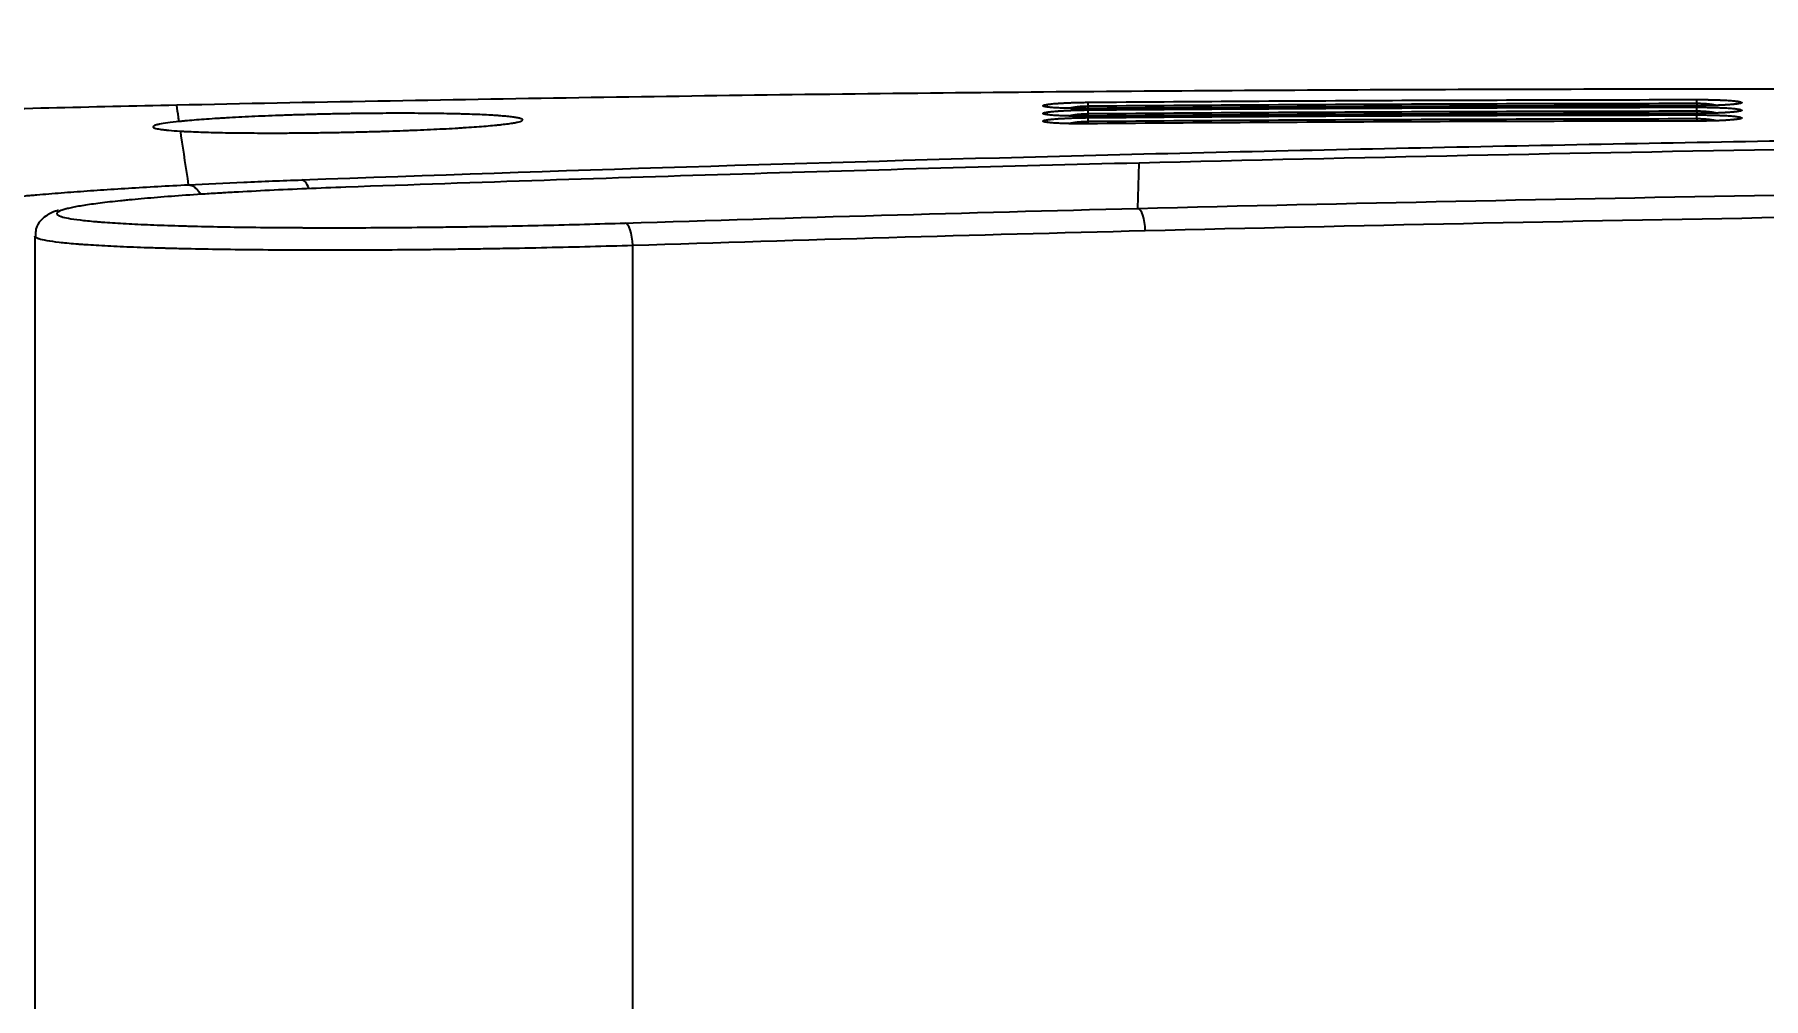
# Model space of a CAD drawing. Extents: x 8541 to 14664, y -60 to 2468.
# Drawn here: x 12232.5 to 12309.2, y 1846.9 to 1889.6 of the extents above; entities that cross this region are included whole.
import ezdxf

# ---------------------------------------------------------------- set-up
doc = ezdxf.new("R2010")
doc.units = 0
doc.header["$LTSCALE"] = 20
doc.header["$MEASUREMENT"] = 0
doc.layers.get('0').update_dxf_attribs({"linetype": 'CONTINUOUS'})
doc.layers.get('DEFPOINTS').update_dxf_attribs({"linetype": 'CONTINUOUS'})
doc.styles.get("Standard").update_dxf_attribs({"font": 'NanumGothic.ttf'})
doc.dimstyles.get("Standard").update_dxf_attribs({"dimtxt": 2.7, "dimasz": 2.5, "dimexe": 1.5, "dimexo": 1.5, "dimgap": 1.5, "dimtad": 1, "dimdec": 0, "dimlfac": 10, "dimzin": 0, "dimdsep": 46, "dimtxsty": 'Standard', "dimcen": 0, "dimclrt": 2, "dimadec": 0, "dimazin": 0, "dimtfac": 1, "dimtdec": 0, "dimtmove": 0, "dimatfit": 3, "dimfxl": 0, "dimtolj": 1, "dimtzin": 0, "dimarcsym": 0})

# ---------------------------------------------------------------- blocks, each defined once
blk = doc.blocks.new('*D19')
at = {"color": 3, "lineweight": -2}
for p, q in [((12048.5, 1688.868), (12048.5, 1970.181)), ((12733.088, 1688.868), (12733.088, 1970.181)), ((12068.5, 1965.181), (12713.088, 1965.181))]:
    blk.add_line(p, q, dxfattribs=at)
at = {"color": 3}
for points in [[(12068.5, 1968.514), (12068.5, 1961.847), (12048.5, 1965.181)], [(12713.088, 1968.514), (12713.088, 1961.847), (12733.088, 1965.181)]]:
    blk.add_solid(points, dxfattribs=at)
at = {"layer": 'DEFPOINTS', "color": 0}
for p in [(12733.088, 1965.181), (12048.5, 1687.368), (12733.088, 1687.368)]:
    blk.add_point(p, dxfattribs=at)
at = {"color": 2, "insert": (12390.794, 1988.789), "char_height": 25, "attachment_point": 5}
blk.add_mtext('\\A1;{\\fNanumGothic|b0|i0|c129|p50;685}', dxfattribs=at)

msp = doc.modelspace()

# ---------------------------------------------------------------- linework, layer by layer
at = {"color": 7, "linetype": 'Continuous'}
for p, q in [((12281.426, 1881.914), (12281.491, 1883.926)), ((12232.508, 1880.687), (12232.508, 1844.969))]:
    msp.add_line(p, q, dxfattribs=at)
for centre, major_axis, ratio, start_param, end_param in [((12279.227, 1886.121), (-0.004, 0.5), 0.00722, 5.410489, 6.233224), ((12306.228, 1886.241), (-0.001, 0.5), 0.000961, 5.41052, 6.23323), ((12279.227, 1885.78), (-0.004, 0.5), 0.007221, 5.410489, 6.233224), ((12279.227, 1885.439), (-0.004, 0.5), 0.007222, 5.410489, 6.233224), ((12306.228, 1885.9), (-0.001, 0.5), 0.000959, 5.41052, 6.23323), ((12306.228, 1885.56), (-0.001, 0.5), 0.000956, 5.41052, 6.23323), ((12244.372, 1881.681), (-0.055, 1.499), 0.325788, 5.548218, 6.230342), ((12281.434, 1880.916), (-0.025, 1), 0.32589, 4.704201, 6.230337), ((12258.701, 1880.266), (-0.032, 0.999), 0.32583, 4.701943, 6.230343)]:
    msp.add_ellipse(centre, major_axis=major_axis, ratio=ratio, start_param=start_param, end_param=end_param, dxfattribs=at)
for points, knots in [([(12381.476, 1886.969), (12378.504, 1886.986), (12375.531, 1887.004), (12369.586, 1887.038), (12366.614, 1887.055), (12357.696, 1887.102), (12351.751, 1887.13), (12342.833, 1887.163), (12339.86, 1887.172), (12333.915, 1887.188), (12324.997, 1887.207), (12316.079, 1887.211), (12304.189, 1887.203), (12298.243, 1887.193), (12289.326, 1887.156), (12286.353, 1887.14), (12280.408, 1887.1), (12277.436, 1887.075), (12268.519, 1886.987), (12262.574, 1886.91), (12250.685, 1886.725), (12244.741, 1886.616), (12238.797, 1886.491)], [0, 0, 0, 0, 0.0625, 0.0625, 0.125, 0.125, 0.25, 0.25, 0.3125, 0.3125, 0.375, 0.5, 0.5, 0.625, 0.625, 0.6875, 0.6875, 0.75, 0.75, 0.875, 0.875, 1, 1, 1, 1]), ([(12279.223, 1886.348), (12279.144, 1886.347), (12279.067, 1886.346), (12278.913, 1886.346), (12278.838, 1886.347), (12278.744, 1886.347), (12278.726, 1886.347), (12278.689, 1886.348), (12278.67, 1886.348), (12278.616, 1886.349), (12278.58, 1886.349), (12278.475, 1886.351), (12278.407, 1886.352), (12278.309, 1886.355), (12278.278, 1886.355), (12278.231, 1886.357), (12278.215, 1886.357), (12278.184, 1886.358), (12278.169, 1886.359), (12278.095, 1886.361), (12278.039, 1886.363), (12277.933, 1886.368), (12277.883, 1886.371), (12277.812, 1886.375), (12277.789, 1886.376), (12277.744, 1886.379), (12277.723, 1886.38), (12277.66, 1886.385), (12277.622, 1886.388), (12277.551, 1886.394), (12277.518, 1886.397), (12277.428, 1886.407), (12277.378, 1886.414), (12277.329, 1886.423), (12277.32, 1886.425), (12277.302, 1886.429), (12277.295, 1886.43), (12277.273, 1886.436), (12277.261, 1886.44), (12277.232, 1886.451), (12277.223, 1886.459), (12277.223, 1886.468), (12277.224, 1886.47), (12277.226, 1886.474), (12277.232, 1886.48), (12277.244, 1886.486), (12277.273, 1886.498), (12277.303, 1886.505), (12277.362, 1886.517), (12277.384, 1886.521), (12277.422, 1886.527), (12277.435, 1886.529), (12277.463, 1886.533), (12277.477, 1886.535), (12277.553, 1886.544), (12277.624, 1886.552), (12277.748, 1886.563), (12277.792, 1886.566), (12277.863, 1886.572), (12277.887, 1886.573), (12277.938, 1886.577), (12277.964, 1886.579), (12278.043, 1886.584), (12278.099, 1886.587), (12278.216, 1886.593), (12278.278, 1886.596), (12278.375, 1886.6), (12278.408, 1886.601), (12278.476, 1886.604), (12278.51, 1886.605), (12278.615, 1886.608), (12278.687, 1886.61), (12278.798, 1886.613), (12278.835, 1886.614), (12278.892, 1886.615), (12278.912, 1886.616), (12278.95, 1886.616), (12278.969, 1886.617), (12279.066, 1886.618), (12279.144, 1886.619), (12279.223, 1886.62)], [0, 0, 0, 0, 0.03125, 0.03125, 0.0625, 0.0625, 0.070313, 0.070313, 0.078125, 0.078125, 0.09375, 0.09375, 0.125, 0.125, 0.140625, 0.140625, 0.148438, 0.148438, 0.15625, 0.15625, 0.1875, 0.1875, 0.21875, 0.21875, 0.234375, 0.234375, 0.25, 0.25, 0.28125, 0.28125, 0.3125, 0.3125, 0.375, 0.375, 0.390625, 0.390625, 0.40625, 0.40625, 0.4375, 0.4375, 0.5, 0.5, 0.515625, 0.515625, 0.53125, 0.5625, 0.5625, 0.625, 0.625, 0.65625, 0.65625, 0.671875, 0.671875, 0.6875, 0.6875, 0.75, 0.75, 0.78125, 0.78125, 0.796875, 0.796875, 0.8125, 0.8125, 0.84375, 0.84375, 0.875, 0.875, 0.890625, 0.890625, 0.90625, 0.90625, 0.9375, 0.9375, 0.953125, 0.953125, 0.960937, 0.960937, 0.96875, 0.96875, 1, 1, 1, 1]), ([(12279.223, 1886.62), (12281.473, 1886.639), (12283.724, 1886.656), (12288.224, 1886.684), (12290.475, 1886.696), (12297.226, 1886.724), (12301.726, 1886.734), (12306.227, 1886.74)], [0, 0, 0, 0, 0.25, 0.25, 0.5, 0.5, 1, 1, 1, 1]), ([(12306.228, 1886.562), (12301.727, 1886.556), (12294.977, 1886.541), (12288.227, 1886.506), (12283.727, 1886.478), (12281.477, 1886.461), (12279.227, 1886.442)], [0, 0, 0, 0, 0.5, 0.75, 0.75, 1, 1, 1, 1]), ([(12308.036, 1886.556), (12308.036, 1886.556), (12308.033, 1886.555), (12307.97, 1886.542), (12307.741, 1886.516), (12307.317, 1886.489), (12306.788, 1886.473), (12306.351, 1886.467), (12306.127, 1886.469), (12306.073, 1886.47)], [0, 0, 0, 0, 0.017674, 0.141331, 0.361877, 0.589204, 0.781758, 0.94776, 1, 1, 1, 1]), ([(12306.227, 1886.74), (12306.306, 1886.74), (12306.384, 1886.74), (12306.537, 1886.739), (12306.612, 1886.738), (12306.705, 1886.737), (12306.724, 1886.736), (12306.761, 1886.736), (12306.779, 1886.736), (12306.834, 1886.734), (12306.87, 1886.734), (12306.975, 1886.731), (12307.042, 1886.729), (12307.139, 1886.726), (12307.171, 1886.725), (12307.218, 1886.723), (12307.233, 1886.723), (12307.264, 1886.722), (12307.279, 1886.721), (12307.353, 1886.718), (12307.409, 1886.715), (12307.515, 1886.71), (12307.565, 1886.707), (12307.636, 1886.702), (12307.67, 1886.7), (12307.703, 1886.698), (12307.724, 1886.696), (12307.735, 1886.695), (12307.787, 1886.691), (12307.826, 1886.688), (12307.897, 1886.681), (12307.93, 1886.677), (12308.02, 1886.667), (12308.07, 1886.66), (12308.119, 1886.65), (12308.129, 1886.648), (12308.146, 1886.644), (12308.154, 1886.643), (12308.176, 1886.637), (12308.188, 1886.633), (12308.217, 1886.622), (12308.227, 1886.614), (12308.227, 1886.604), (12308.226, 1886.602), (12308.224, 1886.598), (12308.222, 1886.596), (12308.215, 1886.59), (12308.207, 1886.587), (12308.178, 1886.575), (12308.149, 1886.568), (12308.09, 1886.556), (12308.068, 1886.553), (12308.031, 1886.547), (12308.018, 1886.545), (12307.99, 1886.542), (12307.976, 1886.54), (12307.899, 1886.531), (12307.829, 1886.524), (12307.705, 1886.514), (12307.661, 1886.51), (12307.59, 1886.506), (12307.566, 1886.504), (12307.515, 1886.501), (12307.489, 1886.5), (12307.409, 1886.495), (12307.353, 1886.493), (12307.236, 1886.487), (12307.174, 1886.485), (12307.093, 1886.482), (12307.076, 1886.482), (12307.043, 1886.48), (12307.026, 1886.48), (12306.975, 1886.478), (12306.941, 1886.477), (12306.836, 1886.475), (12306.764, 1886.473), (12306.653, 1886.471), (12306.615, 1886.471), (12306.558, 1886.47), (12306.539, 1886.47), (12306.5, 1886.469), (12306.481, 1886.469), (12306.384, 1886.468), (12306.306, 1886.468), (12306.227, 1886.468)], [0, 0, 0, 0, 0.03125, 0.03125, 0.0625, 0.0625, 0.070313, 0.070313, 0.078125, 0.078125, 0.09375, 0.09375, 0.125, 0.125, 0.140625, 0.140625, 0.148438, 0.148438, 0.15625, 0.15625, 0.1875, 0.1875, 0.21875, 0.21875, 0.234375, 0.242188, 0.242188, 0.25, 0.25, 0.28125, 0.28125, 0.3125, 0.3125, 0.375, 0.375, 0.390625, 0.390625, 0.40625, 0.40625, 0.4375, 0.4375, 0.5, 0.5, 0.515625, 0.515625, 0.53125, 0.53125, 0.5625, 0.5625, 0.625, 0.625, 0.65625, 0.65625, 0.671875, 0.671875, 0.6875, 0.6875, 0.75, 0.75, 0.78125, 0.78125, 0.796875, 0.796875, 0.8125, 0.8125, 0.84375, 0.84375, 0.875, 0.875, 0.882813, 0.882813, 0.890625, 0.890625, 0.90625, 0.90625, 0.9375, 0.9375, 0.953125, 0.953125, 0.960938, 0.960938, 0.96875, 0.96875, 1, 1, 1, 1]), ([(12307.066, 1886.485), (12307.047, 1886.489), (12307.027, 1886.493), (12306.983, 1886.501), (12306.959, 1886.505), (12306.885, 1886.517), (12306.833, 1886.525), (12306.751, 1886.534), (12306.723, 1886.537), (12306.68, 1886.542), (12306.666, 1886.543), (12306.636, 1886.546), (12306.621, 1886.547), (12306.546, 1886.553), (12306.485, 1886.556), (12306.39, 1886.56), (12306.358, 1886.561), (12306.309, 1886.562), (12306.293, 1886.562), (12306.26, 1886.562), (12306.244, 1886.562), (12306.228, 1886.562)], [0, 0, 0, 0, 0.088793, 0.088793, 0.190038, 0.190038, 0.392529, 0.392529, 0.493774, 0.493774, 0.544396, 0.544396, 0.595019, 0.595019, 0.79751, 0.79751, 0.898755, 0.898755, 0.949377, 0.949377, 1, 1, 1, 1]), ([(12238.797, 1886.491), (12235.014, 1886.412), (12231.232, 1886.319), (12225.559, 1886.149), (12223.669, 1886.087), (12219.888, 1885.953), (12217.997, 1885.88), (12214.217, 1885.721), (12212.327, 1885.635), (12208.548, 1885.449), (12204.771, 1885.248), (12200.995, 1885.014), (12197.22, 1884.763), (12195.333, 1884.628), (12193.447, 1884.483)], [0, 0, 0, 0, 0.25, 0.25, 0.375, 0.375, 0.5, 0.5, 0.625, 0.625, 0.75, 0.875, 0.875, 1, 1, 1, 1]), ([(12238.906, 1885.766), (12238.715, 1885.746), (12238.547, 1885.726), (12238.257, 1885.686), (12238.134, 1885.666), (12238.011, 1885.64), (12237.988, 1885.635), (12237.945, 1885.625), (12237.925, 1885.62), (12237.87, 1885.605), (12237.84, 1885.595), (12237.768, 1885.566), (12237.745, 1885.547), (12237.748, 1885.524), (12237.751, 1885.519), (12237.758, 1885.51), (12237.764, 1885.506), (12237.785, 1885.492), (12237.805, 1885.483), (12237.885, 1885.457), (12237.963, 1885.441), (12238.116, 1885.417), (12238.173, 1885.41), (12238.269, 1885.399), (12238.319, 1885.393), (12238.372, 1885.388), (12238.408, 1885.384), (12238.427, 1885.382), (12238.598, 1885.367), (12238.772, 1885.354), (12238.969, 1885.342)], [0, 0, 0, 0, 0.125, 0.125, 0.25, 0.25, 0.28125, 0.28125, 0.3125, 0.3125, 0.375, 0.375, 0.5, 0.5, 0.53125, 0.53125, 0.5625, 0.5625, 0.625, 0.625, 0.75, 0.75, 0.8125, 0.8125, 0.84375, 0.859375, 0.859375, 0.875, 0.875, 1, 1, 1, 1]), ([(12238.969, 1885.342), (12239.027, 1885.339), (12239.118, 1885.333), (12239.213, 1885.328), (12239.277, 1885.325), (12239.31, 1885.324), (12239.475, 1885.316), (12239.614, 1885.31), (12239.905, 1885.299), (12240.208, 1885.289), (12240.536, 1885.281), (12240.877, 1885.274), (12241.054, 1885.271), (12241.283, 1885.268), (12241.329, 1885.267), (12241.422, 1885.266), (12241.561, 1885.264), (12241.704, 1885.262), (12241.991, 1885.26), (12242.381, 1885.257), (12242.786, 1885.256), (12243.199, 1885.256), (12243.409, 1885.257), (12243.73, 1885.258), (12243.839, 1885.259), (12244.055, 1885.261), (12244.164, 1885.261), (12244.49, 1885.264), (12244.926, 1885.269), (12245.586, 1885.279), (12246.03, 1885.287), (12246.308, 1885.293), (12246.364, 1885.294), (12246.476, 1885.296), (12246.532, 1885.298), (12246.699, 1885.301), (12246.81, 1885.304), (12247.141, 1885.312), (12247.578, 1885.324), (12248.221, 1885.343), (12248.642, 1885.358), (12248.954, 1885.369), (12249.057, 1885.373), (12249.211, 1885.379), (12249.263, 1885.381), (12249.365, 1885.386), (12249.617, 1885.396), (12250.059, 1885.415), (12250.618, 1885.443), (12250.971, 1885.462), (12251.229, 1885.477), (12251.313, 1885.482), (12251.438, 1885.49), (12251.48, 1885.493), (12251.562, 1885.498), (12251.765, 1885.511), (12252.109, 1885.535), (12252.526, 1885.568), (12252.776, 1885.59), (12252.952, 1885.607), (12253.038, 1885.616), (12253.12, 1885.624), (12253.173, 1885.63), (12253.2, 1885.633), (12253.328, 1885.648), (12253.422, 1885.659), (12253.594, 1885.682), (12253.748, 1885.706), (12253.868, 1885.729), (12253.972, 1885.752), (12254.015, 1885.764), (12254.058, 1885.778), (12254.066, 1885.781), (12254.081, 1885.787), (12254.102, 1885.796), (12254.117, 1885.804), (12254.142, 1885.821), (12254.156, 1885.843), (12254.135, 1885.865), (12254.096, 1885.886), (12254.068, 1885.897), (12254.021, 1885.91), (12254.011, 1885.913), (12253.99, 1885.918), (12253.956, 1885.925), (12253.918, 1885.933), (12253.836, 1885.948), (12253.709, 1885.967), (12253.468, 1885.994), (12253.274, 1886.01), (12253.142, 1886.02), (12253.115, 1886.022), (12253.06, 1886.026), (12253.032, 1886.028), (12252.947, 1886.034), (12252.888, 1886.038), (12252.707, 1886.049), (12252.451, 1886.062), (12252.026, 1886.081), (12251.715, 1886.091), (12251.471, 1886.098), (12251.388, 1886.101), (12251.261, 1886.104), (12251.218, 1886.105), (12251.132, 1886.107), (12250.916, 1886.112), (12250.513, 1886.12), (12249.948, 1886.127), (12249.553, 1886.13), (12249.25, 1886.132), (12249.147, 1886.132), (12248.992, 1886.132), (12248.94, 1886.133), (12248.836, 1886.133), (12248.783, 1886.133), (12248.521, 1886.133), (12248.309, 1886.132), (12247.882, 1886.13), (12247.452, 1886.127), (12247.014, 1886.122), (12246.683, 1886.118), (12246.516, 1886.116), (12246.349, 1886.113), (12246.237, 1886.111), (12246.181, 1886.11), (12245.902, 1886.105), (12245.68, 1886.101), (12245.238, 1886.091), (12244.798, 1886.08), (12244.364, 1886.068), (12244.039, 1886.058), (12243.932, 1886.055), (12243.717, 1886.048), (12243.609, 1886.044), (12243.289, 1886.033), (12243.079, 1886.025), (12242.669, 1886.009), (12242.266, 1885.991), (12241.88, 1885.973), (12241.502, 1885.954), (12241.317, 1885.944), (12241.091, 1885.931), (12241.046, 1885.929), (12240.956, 1885.924), (12240.824, 1885.916), (12240.695, 1885.908), (12240.443, 1885.892), (12240.119, 1885.87), (12239.673, 1885.837), (12239.401, 1885.813), (12239.239, 1885.799), (12239.207, 1885.796), (12239.144, 1885.79), (12239.113, 1885.787), (12239.021, 1885.778), (12238.963, 1885.772), (12238.906, 1885.766)], [0, 0, 0, 0, 0.007813, 0.011719, 0.011719, 0.015625, 0.015625, 0.03125, 0.03125, 0.046875, 0.0625, 0.0625, 0.078125, 0.078125, 0.082031, 0.082031, 0.085938, 0.09375, 0.09375, 0.109375, 0.125, 0.125, 0.140625, 0.140625, 0.148438, 0.148438, 0.15625, 0.15625, 0.171875, 0.1875, 0.203125, 0.203125, 0.207031, 0.207031, 0.210938, 0.210938, 0.21875, 0.21875, 0.234375, 0.25, 0.265625, 0.265625, 0.273438, 0.273438, 0.277344, 0.277344, 0.28125, 0.296875, 0.3125, 0.328125, 0.328125, 0.335938, 0.335938, 0.339844, 0.339844, 0.34375, 0.359375, 0.375, 0.390625, 0.390625, 0.398438, 0.402344, 0.402344, 0.40625, 0.40625, 0.421875, 0.421875, 0.4375, 0.453125, 0.453125, 0.46875, 0.46875, 0.472656, 0.472656, 0.476563, 0.484375, 0.484375, 0.5, 0.515625, 0.515625, 0.53125, 0.53125, 0.535156, 0.535156, 0.539063, 0.546875, 0.546875, 0.5625, 0.578125, 0.59375, 0.59375, 0.597656, 0.597656, 0.601563, 0.601563, 0.609375, 0.609375, 0.625, 0.640625, 0.65625, 0.65625, 0.664063, 0.664063, 0.667969, 0.667969, 0.671875, 0.6875, 0.703125, 0.71875, 0.71875, 0.726563, 0.726563, 0.730469, 0.730469, 0.734375, 0.734375, 0.75, 0.75, 0.765625, 0.78125, 0.78125, 0.789063, 0.792969, 0.792969, 0.796875, 0.796875, 0.8125, 0.8125, 0.828125, 0.84375, 0.84375, 0.851563, 0.851563, 0.859375, 0.859375, 0.875, 0.875, 0.890625, 0.90625, 0.90625, 0.921875, 0.921875, 0.925781, 0.925781, 0.929688, 0.9375, 0.9375, 0.953125, 0.96875, 0.984375, 0.984375, 0.988281, 0.988281, 0.992187, 0.992187, 1, 1, 1, 1]), ([(12244.343, 1883.179), (12255.726, 1883.595), (12267.11, 1883.955), (12281.341, 1884.321), (12284.188, 1884.39), (12289.881, 1884.52), (12295.574, 1884.643), (12301.267, 1884.754), (12306.961, 1884.861), (12309.807, 1884.913), (12318.348, 1885.063), (12324.041, 1885.156), (12335.429, 1885.333), (12341.123, 1885.415), (12352.51, 1885.569), (12358.204, 1885.64), (12366.745, 1885.74), (12369.592, 1885.772), (12375.286, 1885.835), (12378.133, 1885.866), (12380.98, 1885.896)], [0, 0, 0, 0, 0.25, 0.25, 0.3125, 0.3125, 0.375, 0.4375, 0.4375, 0.5, 0.5, 0.625, 0.625, 0.75, 0.75, 0.875, 0.875, 0.9375, 0.9375, 1, 1, 1, 1]), ([(12279.223, 1886.007), (12279.144, 1886.006), (12279.067, 1886.006), (12278.913, 1886.006), (12278.838, 1886.006), (12278.744, 1886.007), (12278.726, 1886.007), (12278.689, 1886.007), (12278.67, 1886.007), (12278.616, 1886.008), (12278.58, 1886.008), (12278.475, 1886.01), (12278.407, 1886.011), (12278.309, 1886.014), (12278.278, 1886.015), (12278.231, 1886.016), (12278.215, 1886.017), (12278.184, 1886.018), (12278.169, 1886.018), (12278.095, 1886.021), (12278.039, 1886.023), (12277.933, 1886.027), (12277.883, 1886.03), (12277.812, 1886.034), (12277.789, 1886.035), (12277.744, 1886.038), (12277.723, 1886.04), (12277.66, 1886.044), (12277.622, 1886.047), (12277.551, 1886.053), (12277.518, 1886.057), (12277.428, 1886.066), (12277.378, 1886.073), (12277.329, 1886.082), (12277.32, 1886.084), (12277.302, 1886.088), (12277.295, 1886.09), (12277.273, 1886.095), (12277.261, 1886.099), (12277.232, 1886.11), (12277.223, 1886.118), (12277.223, 1886.128), (12277.224, 1886.13), (12277.226, 1886.133), (12277.232, 1886.139), (12277.244, 1886.145), (12277.273, 1886.157), (12277.303, 1886.165), (12277.362, 1886.177), (12277.384, 1886.18), (12277.422, 1886.186), (12277.435, 1886.188), (12277.463, 1886.192), (12277.477, 1886.194), (12277.553, 1886.204), (12277.624, 1886.211), (12277.748, 1886.222), (12277.792, 1886.226), (12277.863, 1886.231), (12277.887, 1886.233), (12277.938, 1886.236), (12277.964, 1886.238), (12278.043, 1886.243), (12278.099, 1886.246), (12278.216, 1886.252), (12278.278, 1886.255), (12278.375, 1886.259), (12278.408, 1886.26), (12278.476, 1886.263), (12278.51, 1886.264), (12278.615, 1886.268), (12278.687, 1886.27), (12278.798, 1886.273), (12278.835, 1886.273), (12278.892, 1886.275), (12278.912, 1886.275), (12278.95, 1886.276), (12278.969, 1886.276), (12279.066, 1886.278), (12279.144, 1886.279), (12279.223, 1886.279)], [0, 0, 0, 0, 0.03125, 0.03125, 0.0625, 0.0625, 0.070313, 0.070313, 0.078125, 0.078125, 0.09375, 0.09375, 0.125, 0.125, 0.140625, 0.140625, 0.148438, 0.148438, 0.15625, 0.15625, 0.1875, 0.1875, 0.21875, 0.21875, 0.234375, 0.234375, 0.25, 0.25, 0.28125, 0.28125, 0.3125, 0.3125, 0.375, 0.375, 0.390625, 0.390625, 0.40625, 0.40625, 0.4375, 0.4375, 0.5, 0.5, 0.515625, 0.515625, 0.53125, 0.5625, 0.5625, 0.625, 0.625, 0.65625, 0.65625, 0.671875, 0.671875, 0.6875, 0.6875, 0.75, 0.75, 0.78125, 0.78125, 0.796875, 0.796875, 0.8125, 0.8125, 0.84375, 0.84375, 0.875, 0.875, 0.890625, 0.890625, 0.90625, 0.90625, 0.9375, 0.9375, 0.953125, 0.953125, 0.960937, 0.960937, 0.96875, 0.96875, 1, 1, 1, 1]), ([(12279.223, 1885.666), (12279.144, 1885.666), (12279.067, 1885.665), (12278.913, 1885.665), (12278.838, 1885.665), (12278.744, 1885.666), (12278.726, 1885.666), (12278.689, 1885.666), (12278.67, 1885.667), (12278.616, 1885.667), (12278.58, 1885.668), (12278.475, 1885.669), (12278.407, 1885.671), (12278.309, 1885.673), (12278.278, 1885.674), (12278.231, 1885.675), (12278.215, 1885.676), (12278.184, 1885.677), (12278.169, 1885.677), (12278.095, 1885.68), (12278.039, 1885.682), (12277.933, 1885.687), (12277.883, 1885.689), (12277.812, 1885.693), (12277.789, 1885.695), (12277.744, 1885.698), (12277.723, 1885.699), (12277.66, 1885.703), (12277.622, 1885.706), (12277.551, 1885.713), (12277.518, 1885.716), (12277.428, 1885.726), (12277.378, 1885.733), (12277.329, 1885.742), (12277.32, 1885.744), (12277.302, 1885.747), (12277.295, 1885.749), (12277.273, 1885.755), (12277.261, 1885.758), (12277.232, 1885.77), (12277.223, 1885.777), (12277.223, 1885.787), (12277.224, 1885.789), (12277.226, 1885.793), (12277.232, 1885.799), (12277.244, 1885.805), (12277.273, 1885.816), (12277.303, 1885.824), (12277.362, 1885.836), (12277.384, 1885.84), (12277.422, 1885.846), (12277.435, 1885.848), (12277.463, 1885.851), (12277.477, 1885.853), (12277.553, 1885.863), (12277.624, 1885.871), (12277.748, 1885.881), (12277.792, 1885.885), (12277.863, 1885.89), (12277.887, 1885.892), (12277.938, 1885.896), (12277.964, 1885.897), (12278.043, 1885.902), (12278.099, 1885.905), (12278.216, 1885.911), (12278.278, 1885.914), (12278.375, 1885.918), (12278.408, 1885.92), (12278.476, 1885.922), (12278.51, 1885.924), (12278.615, 1885.927), (12278.687, 1885.929), (12278.798, 1885.932), (12278.835, 1885.933), (12278.892, 1885.934), (12278.912, 1885.934), (12278.95, 1885.935), (12278.969, 1885.935), (12279.066, 1885.937), (12279.144, 1885.938), (12279.223, 1885.939)], [0, 0, 0, 0, 0.03125, 0.03125, 0.0625, 0.0625, 0.070313, 0.070313, 0.078125, 0.078125, 0.09375, 0.09375, 0.125, 0.125, 0.140625, 0.140625, 0.148438, 0.148438, 0.15625, 0.15625, 0.1875, 0.1875, 0.21875, 0.21875, 0.234375, 0.234375, 0.25, 0.25, 0.28125, 0.28125, 0.3125, 0.3125, 0.375, 0.375, 0.390625, 0.390625, 0.40625, 0.40625, 0.4375, 0.4375, 0.5, 0.5, 0.515625, 0.515625, 0.53125, 0.5625, 0.5625, 0.625, 0.625, 0.65625, 0.65625, 0.671875, 0.671875, 0.6875, 0.6875, 0.75, 0.75, 0.78125, 0.78125, 0.796875, 0.796875, 0.8125, 0.8125, 0.84375, 0.84375, 0.875, 0.875, 0.890625, 0.890625, 0.90625, 0.90625, 0.9375, 0.9375, 0.953125, 0.953125, 0.960938, 0.960938, 0.96875, 0.96875, 1, 1, 1, 1]), ([(12279.223, 1886.349), (12279.195, 1886.348), (12278.987, 1886.345), (12278.59, 1886.349), (12278.1, 1886.36), (12277.689, 1886.382), (12277.466, 1886.406), (12277.414, 1886.418), (12277.414, 1886.418)], [0, 0, 0, 0, 0.028653, 0.211251, 0.398903, 0.619265, 0.875039, 1, 1, 1, 1]), ([(12279.223, 1886.008), (12279.195, 1886.008), (12278.987, 1886.005), (12278.59, 1886.008), (12278.1, 1886.019), (12277.689, 1886.041), (12277.466, 1886.066), (12277.414, 1886.077), (12277.414, 1886.077)], [0, 0, 0, 0, 0.028653, 0.211249, 0.3989, 0.619258, 0.87503, 1, 1, 1, 1]), ([(12279.227, 1886.442), (12279.162, 1886.441), (12279.097, 1886.439), (12279.002, 1886.434), (12278.97, 1886.432), (12278.909, 1886.428), (12278.879, 1886.426), (12278.79, 1886.418), (12278.733, 1886.411), (12278.665, 1886.402), (12278.652, 1886.4), (12278.625, 1886.397), (12278.612, 1886.395), (12278.573, 1886.389), (12278.547, 1886.385), (12278.48, 1886.373), (12278.44, 1886.365), (12278.402, 1886.357)], [0, 0, 0, 0, 0.205276, 0.205276, 0.307913, 0.307913, 0.410551, 0.410551, 0.615827, 0.615827, 0.667146, 0.667146, 0.718465, 0.718465, 0.821103, 0.821103, 1, 1, 1, 1]), ([(12279.227, 1886.101), (12279.162, 1886.101), (12279.097, 1886.099), (12279.002, 1886.094), (12278.97, 1886.092), (12278.909, 1886.087), (12278.879, 1886.085), (12278.79, 1886.077), (12278.733, 1886.07), (12278.665, 1886.062), (12278.652, 1886.06), (12278.625, 1886.056), (12278.612, 1886.054), (12278.573, 1886.048), (12278.547, 1886.044), (12278.48, 1886.032), (12278.44, 1886.024), (12278.402, 1886.016)], [0, 0, 0, 0, 0.205276, 0.205276, 0.307914, 0.307914, 0.410552, 0.410552, 0.615828, 0.615828, 0.667147, 0.667147, 0.718466, 0.718466, 0.821104, 0.821104, 1, 1, 1, 1]), ([(12279.227, 1885.761), (12279.162, 1885.76), (12279.097, 1885.758), (12279.002, 1885.753), (12278.97, 1885.751), (12278.909, 1885.747), (12278.879, 1885.744), (12278.79, 1885.736), (12278.733, 1885.73), (12278.665, 1885.721), (12278.652, 1885.719), (12278.625, 1885.715), (12278.612, 1885.713), (12278.573, 1885.707), (12278.547, 1885.703), (12278.48, 1885.691), (12278.44, 1885.684), (12278.402, 1885.675)], [0, 0, 0, 0, 0.205276, 0.205276, 0.307913, 0.307913, 0.410551, 0.410551, 0.615827, 0.615827, 0.667145, 0.667145, 0.718464, 0.718464, 0.821102, 0.821102, 1, 1, 1, 1]), ([(12306.227, 1886.468), (12301.726, 1886.462), (12297.226, 1886.451), (12290.475, 1886.423), (12288.224, 1886.411), (12283.724, 1886.383), (12281.473, 1886.367), (12279.223, 1886.348)], [0, 0, 0, 0, 0.5, 0.5, 0.75, 0.75, 1, 1, 1, 1]), ([(12279.223, 1886.279), (12281.473, 1886.299), (12283.724, 1886.315), (12288.224, 1886.343), (12290.475, 1886.355), (12297.226, 1886.383), (12301.726, 1886.394), (12306.227, 1886.4)], [0, 0, 0, 0, 0.25, 0.25, 0.5, 0.5, 1, 1, 1, 1]), ([(12306.227, 1886.127), (12301.726, 1886.121), (12297.226, 1886.111), (12290.475, 1886.082), (12288.224, 1886.071), (12283.724, 1886.043), (12281.473, 1886.026), (12279.223, 1886.007)], [0, 0, 0, 0, 0.5, 0.5, 0.75, 0.75, 1, 1, 1, 1]), ([(12279.223, 1885.939), (12281.473, 1885.958), (12283.724, 1885.975), (12288.224, 1886.003), (12290.475, 1886.014), (12297.226, 1886.043), (12301.726, 1886.053), (12306.227, 1886.059)], [0, 0, 0, 0, 0.25, 0.25, 0.5, 0.5, 1, 1, 1, 1]), ([(12306.227, 1885.786), (12301.726, 1885.781), (12297.226, 1885.77), (12290.475, 1885.742), (12288.224, 1885.73), (12283.724, 1885.702), (12281.473, 1885.686), (12279.223, 1885.666)], [0, 0, 0, 0, 0.5, 0.5, 0.75, 0.75, 1, 1, 1, 1]), ([(12306.228, 1886.222), (12301.727, 1886.216), (12294.977, 1886.2), (12288.227, 1886.165), (12283.727, 1886.137), (12281.477, 1886.121), (12279.227, 1886.101)], [0, 0, 0, 0, 0.5, 0.75, 0.75, 1, 1, 1, 1]), ([(12306.228, 1885.881), (12301.727, 1885.875), (12294.977, 1885.859), (12288.227, 1885.825), (12283.727, 1885.797), (12281.477, 1885.78), (12279.227, 1885.761)], [0, 0, 0, 0, 0.5, 0.75, 0.75, 1, 1, 1, 1]), ([(12308.036, 1886.215), (12308.036, 1886.215), (12308.033, 1886.214), (12307.97, 1886.201), (12307.741, 1886.175), (12307.317, 1886.149), (12306.788, 1886.132), (12306.351, 1886.126), (12306.127, 1886.128), (12306.073, 1886.129)], [0, 0, 0, 0, 0.017247, 0.140957, 0.3616, 0.589026, 0.781663, 0.947737, 1, 1, 1, 1]), ([(12308.036, 1885.875), (12308.036, 1885.875), (12308.033, 1885.874), (12307.97, 1885.861), (12307.741, 1885.835), (12307.317, 1885.808), (12306.788, 1885.792), (12306.351, 1885.786), (12306.127, 1885.788), (12306.073, 1885.788)], [0, 0, 0, 0, 0.017518, 0.141195, 0.361776, 0.589139, 0.781723, 0.947752, 1, 1, 1, 1]), ([(12306.227, 1886.4), (12306.306, 1886.4), (12306.384, 1886.399), (12306.537, 1886.398), (12306.612, 1886.398), (12306.705, 1886.396), (12306.724, 1886.396), (12306.761, 1886.395), (12306.779, 1886.395), (12306.834, 1886.394), (12306.87, 1886.393), (12306.975, 1886.391), (12307.042, 1886.389), (12307.139, 1886.386), (12307.171, 1886.385), (12307.218, 1886.383), (12307.233, 1886.382), (12307.264, 1886.381), (12307.279, 1886.38), (12307.353, 1886.377), (12307.409, 1886.375), (12307.515, 1886.369), (12307.565, 1886.366), (12307.636, 1886.362), (12307.67, 1886.359), (12307.703, 1886.357), (12307.724, 1886.355), (12307.735, 1886.354), (12307.787, 1886.35), (12307.826, 1886.347), (12307.897, 1886.34), (12307.93, 1886.337), (12308.02, 1886.326), (12308.07, 1886.319), (12308.119, 1886.31), (12308.129, 1886.308), (12308.146, 1886.304), (12308.154, 1886.302), (12308.176, 1886.296), (12308.188, 1886.292), (12308.217, 1886.281), (12308.227, 1886.273), (12308.227, 1886.264), (12308.226, 1886.262), (12308.224, 1886.258), (12308.222, 1886.256), (12308.215, 1886.25), (12308.207, 1886.246), (12308.178, 1886.234), (12308.149, 1886.227), (12308.09, 1886.216), (12308.068, 1886.212), (12308.031, 1886.206), (12308.018, 1886.205), (12307.99, 1886.201), (12307.976, 1886.199), (12307.899, 1886.19), (12307.829, 1886.183), (12307.705, 1886.173), (12307.661, 1886.17), (12307.59, 1886.165), (12307.566, 1886.164), (12307.515, 1886.161), (12307.489, 1886.159), (12307.409, 1886.155), (12307.353, 1886.152), (12307.236, 1886.147), (12307.174, 1886.144), (12307.093, 1886.141), (12307.076, 1886.141), (12307.043, 1886.14), (12307.026, 1886.139), (12306.975, 1886.138), (12306.941, 1886.137), (12306.836, 1886.134), (12306.764, 1886.133), (12306.653, 1886.131), (12306.615, 1886.13), (12306.558, 1886.129), (12306.539, 1886.129), (12306.5, 1886.129), (12306.481, 1886.128), (12306.384, 1886.128), (12306.306, 1886.127), (12306.227, 1886.127)], [0, 0, 0, 0, 0.03125, 0.03125, 0.0625, 0.0625, 0.070313, 0.070313, 0.078125, 0.078125, 0.09375, 0.09375, 0.125, 0.125, 0.140625, 0.140625, 0.148438, 0.148438, 0.15625, 0.15625, 0.1875, 0.1875, 0.21875, 0.21875, 0.234375, 0.242188, 0.242188, 0.25, 0.25, 0.28125, 0.28125, 0.3125, 0.3125, 0.375, 0.375, 0.390625, 0.390625, 0.40625, 0.40625, 0.4375, 0.4375, 0.5, 0.5, 0.515625, 0.515625, 0.53125, 0.53125, 0.5625, 0.5625, 0.625, 0.625, 0.65625, 0.65625, 0.671875, 0.671875, 0.6875, 0.6875, 0.75, 0.75, 0.78125, 0.78125, 0.796875, 0.796875, 0.8125, 0.8125, 0.84375, 0.84375, 0.875, 0.875, 0.882813, 0.882813, 0.890625, 0.890625, 0.90625, 0.90625, 0.9375, 0.9375, 0.953125, 0.953125, 0.960938, 0.960938, 0.96875, 0.96875, 1, 1, 1, 1]), ([(12306.227, 1886.059), (12306.306, 1886.059), (12306.384, 1886.059), (12306.537, 1886.058), (12306.612, 1886.057), (12306.705, 1886.056), (12306.724, 1886.055), (12306.761, 1886.055), (12306.779, 1886.054), (12306.834, 1886.053), (12306.87, 1886.052), (12306.975, 1886.05), (12307.042, 1886.048), (12307.139, 1886.045), (12307.171, 1886.044), (12307.218, 1886.042), (12307.233, 1886.042), (12307.264, 1886.04), (12307.279, 1886.04), (12307.353, 1886.037), (12307.409, 1886.034), (12307.515, 1886.028), (12307.565, 1886.026), (12307.636, 1886.021), (12307.67, 1886.019), (12307.703, 1886.016), (12307.724, 1886.015), (12307.735, 1886.014), (12307.787, 1886.01), (12307.826, 1886.006), (12307.897, 1886), (12307.93, 1885.996), (12308.02, 1885.986), (12308.07, 1885.978), (12308.119, 1885.969), (12308.129, 1885.967), (12308.146, 1885.963), (12308.154, 1885.961), (12308.176, 1885.956), (12308.188, 1885.952), (12308.217, 1885.94), (12308.227, 1885.933), (12308.227, 1885.923), (12308.226, 1885.921), (12308.224, 1885.917), (12308.222, 1885.915), (12308.215, 1885.909), (12308.207, 1885.905), (12308.178, 1885.894), (12308.149, 1885.886), (12308.09, 1885.875), (12308.068, 1885.871), (12308.031, 1885.866), (12308.018, 1885.864), (12307.99, 1885.86), (12307.976, 1885.858), (12307.899, 1885.849), (12307.829, 1885.842), (12307.705, 1885.832), (12307.661, 1885.829), (12307.59, 1885.824), (12307.566, 1885.823), (12307.515, 1885.82), (12307.489, 1885.818), (12307.409, 1885.814), (12307.353, 1885.811), (12307.236, 1885.806), (12307.174, 1885.804), (12307.093, 1885.801), (12307.076, 1885.8), (12307.043, 1885.799), (12307.026, 1885.799), (12306.975, 1885.797), (12306.941, 1885.796), (12306.836, 1885.794), (12306.764, 1885.792), (12306.653, 1885.79), (12306.615, 1885.789), (12306.558, 1885.789), (12306.539, 1885.788), (12306.5, 1885.788), (12306.481, 1885.788), (12306.384, 1885.787), (12306.306, 1885.787), (12306.227, 1885.786)], [0, 0, 0, 0, 0.03125, 0.03125, 0.0625, 0.0625, 0.070313, 0.070313, 0.078125, 0.078125, 0.09375, 0.09375, 0.125, 0.125, 0.140625, 0.140625, 0.148437, 0.148437, 0.15625, 0.15625, 0.1875, 0.1875, 0.21875, 0.21875, 0.234375, 0.242187, 0.242187, 0.25, 0.25, 0.28125, 0.28125, 0.3125, 0.3125, 0.375, 0.375, 0.390625, 0.390625, 0.40625, 0.40625, 0.4375, 0.4375, 0.5, 0.5, 0.515625, 0.515625, 0.53125, 0.53125, 0.5625, 0.5625, 0.625, 0.625, 0.65625, 0.65625, 0.671875, 0.671875, 0.6875, 0.6875, 0.75, 0.75, 0.78125, 0.78125, 0.796875, 0.796875, 0.8125, 0.8125, 0.84375, 0.84375, 0.875, 0.875, 0.882812, 0.882812, 0.890625, 0.890625, 0.90625, 0.90625, 0.9375, 0.9375, 0.953125, 0.953125, 0.960937, 0.960937, 0.96875, 0.96875, 1, 1, 1, 1]), ([(12307.066, 1886.145), (12307.047, 1886.149), (12307.027, 1886.152), (12306.983, 1886.161), (12306.959, 1886.165), (12306.885, 1886.177), (12306.833, 1886.184), (12306.751, 1886.194), (12306.723, 1886.197), (12306.68, 1886.201), (12306.666, 1886.202), (12306.636, 1886.205), (12306.621, 1886.206), (12306.546, 1886.212), (12306.485, 1886.216), (12306.39, 1886.219), (12306.358, 1886.22), (12306.309, 1886.221), (12306.293, 1886.221), (12306.26, 1886.222), (12306.244, 1886.222), (12306.228, 1886.222)], [0, 0, 0, 0, 0.088792, 0.088792, 0.190037, 0.190037, 0.392528, 0.392528, 0.493773, 0.493773, 0.544396, 0.544396, 0.595019, 0.595019, 0.797509, 0.797509, 0.898755, 0.898755, 0.949377, 0.949377, 1, 1, 1, 1]), ([(12307.066, 1885.804), (12307.047, 1885.808), (12307.027, 1885.812), (12306.983, 1885.82), (12306.959, 1885.824), (12306.885, 1885.836), (12306.833, 1885.843), (12306.751, 1885.853), (12306.723, 1885.856), (12306.68, 1885.86), (12306.666, 1885.862), (12306.636, 1885.864), (12306.621, 1885.866), (12306.546, 1885.871), (12306.485, 1885.875), (12306.39, 1885.879), (12306.358, 1885.88), (12306.309, 1885.88), (12306.293, 1885.881), (12306.26, 1885.881), (12306.244, 1885.881), (12306.228, 1885.881)], [0, 0, 0, 0, 0.088793, 0.088793, 0.190038, 0.190038, 0.392529, 0.392529, 0.493774, 0.493774, 0.544397, 0.544397, 0.595019, 0.595019, 0.79751, 0.79751, 0.898755, 0.898755, 0.949377, 0.949377, 1, 1, 1, 1]), ([(12279.223, 1885.667), (12279.195, 1885.667), (12278.987, 1885.664), (12278.59, 1885.667), (12278.1, 1885.679), (12277.689, 1885.701), (12277.466, 1885.725), (12277.414, 1885.736), (12277.414, 1885.736)], [0, 0, 0, 0, 0.028653, 0.211247, 0.398894, 0.619249, 0.875017, 1, 1, 1, 1]), ([(12397.951, 1885.62), (12396.737, 1885.619), (12395.524, 1885.615), (12393.097, 1885.604), (12391.884, 1885.596), (12388.244, 1885.57), (12385.818, 1885.546), (12382.178, 1885.509), (12380.965, 1885.496), (12378.539, 1885.47), (12377.325, 1885.458), (12373.686, 1885.419), (12371.26, 1885.393), (12363.981, 1885.312), (12359.128, 1885.254), (12349.423, 1885.131), (12344.57, 1885.066), (12334.865, 1884.926), (12330.013, 1884.852), (12320.308, 1884.697), (12315.456, 1884.615), (12300.899, 1884.357), (12291.195, 1884.169), (12281.491, 1883.926)], [0, 0, 0, 0, 0.03125, 0.03125, 0.0625, 0.0625, 0.125, 0.125, 0.15625, 0.15625, 0.1875, 0.1875, 0.25, 0.25, 0.375, 0.375, 0.5, 0.5, 0.625, 0.625, 0.75, 0.75, 1, 1, 1, 1]), ([(12281.491, 1883.926), (12275.625, 1883.779), (12269.758, 1883.616), (12260.959, 1883.348), (12258.026, 1883.254), (12252.16, 1883.06), (12249.228, 1882.959), (12246.295, 1882.854)], [0, 0, 0, 0, 0.5, 0.5, 0.75, 0.75, 1, 1, 1, 1]), ([(12281.426, 1881.914), (12290.837, 1882.151), (12300.249, 1882.335), (12314.366, 1882.586), (12319.072, 1882.666), (12328.485, 1882.818), (12333.191, 1882.89), (12342.603, 1883.029), (12347.309, 1883.094), (12356.722, 1883.216), (12361.428, 1883.273), (12370.841, 1883.375), (12375.547, 1883.421), (12382.607, 1883.483), (12384.96, 1883.503), (12389.667, 1883.536), (12392.021, 1883.549), (12394.374, 1883.556)], [0, 0, 0, 0, 0.25, 0.25, 0.375, 0.375, 0.5, 0.5, 0.625, 0.625, 0.75, 0.75, 0.875, 0.875, 0.9375, 0.9375, 1, 1, 1, 1]), ([(12226.501, 1881.568), (12226.529, 1881.596), (12226.575, 1881.625), (12226.697, 1881.682), (12226.853, 1881.74), (12227.182, 1881.829), (12227.467, 1881.89), (12227.704, 1881.936), (12227.829, 1881.959), (12227.985, 1881.986), (12228.055, 1881.998), (12228.101, 1882.005), (12228.125, 1882.009), (12228.34, 1882.044), (12228.546, 1882.075), (12228.986, 1882.137), (12229.454, 1882.199), (12230.242, 1882.291), (12231.115, 1882.383), (12231.754, 1882.443), (12232.171, 1882.481), (12232.298, 1882.492), (12232.426, 1882.503), (12232.512, 1882.511), (12232.556, 1882.515), (12232.773, 1882.533), (12232.95, 1882.548), (12233.489, 1882.592), (12234.23, 1882.65), (12235.405, 1882.733), (12236.644, 1882.813), (12237.512, 1882.864), (12238.402, 1882.914), (12238.858, 1882.938), (12239.325, 1882.962)], [0, 0, 0, 0, 0.0625, 0.0625, 0.125, 0.1875, 0.25, 0.25, 0.28125, 0.296875, 0.304688, 0.304688, 0.3125, 0.3125, 0.375, 0.375, 0.4375, 0.5, 0.5625, 0.625, 0.625, 0.640625, 0.648438, 0.648438, 0.65625, 0.65625, 0.6875, 0.6875, 0.75, 0.8125, 0.875, 0.9375, 0.9375, 1, 1, 1, 1]), ([(12246.295, 1882.854), (12245.702, 1882.832), (12245.123, 1882.81), (12243.996, 1882.762), (12243.447, 1882.737), (12242.378, 1882.685), (12241.858, 1882.657), (12241.226, 1882.622), (12241.038, 1882.611), (12240.852, 1882.6), (12240.729, 1882.592), (12240.667, 1882.589), (12240.361, 1882.57), (12240.123, 1882.555), (12239.424, 1882.509), (12238.98, 1882.478), (12238.139, 1882.415), (12237.74, 1882.383), (12237.177, 1882.333), (12236.994, 1882.317), (12236.73, 1882.291), (12236.643, 1882.283), (12236.472, 1882.266), (12236.388, 1882.257), (12235.978, 1882.215), (12235.678, 1882.181), (12235.135, 1882.112), (12234.891, 1882.078), (12234.46, 1882.01), (12234.272, 1881.976), (12234.073, 1881.933), (12234.035, 1881.925), (12233.98, 1881.912), (12233.963, 1881.908), (12233.928, 1881.899), (12233.878, 1881.887), (12233.833, 1881.874), (12233.805, 1881.866)], [0, 0, 0, 0, 0.093041, 0.093041, 0.186081, 0.186081, 0.279122, 0.279122, 0.302382, 0.314012, 0.314012, 0.325642, 0.325642, 0.372162, 0.372162, 0.465203, 0.465203, 0.558243, 0.558243, 0.604764, 0.604764, 0.628024, 0.628024, 0.651284, 0.651284, 0.744324, 0.744324, 0.837365, 0.837365, 0.930405, 0.930405, 0.953666, 0.953666, 0.965296, 0.965296, 0.976926, 1, 1, 1, 1]), ([(12239.325, 1882.962), (12239.375, 1882.959), (12239.425, 1882.946), (12239.523, 1882.904), (12239.571, 1882.873), (12239.665, 1882.795), (12239.71, 1882.748), (12239.788, 1882.647), (12239.823, 1882.595), (12239.855, 1882.539)], [0, 0, 0, 0, 0.260289, 0.260289, 0.520579, 0.520579, 0.780868, 0.780868, 1, 1, 1, 1]), ([(12394.686, 1882.558), (12392.333, 1882.55), (12389.98, 1882.537), (12385.274, 1882.504), (12382.921, 1882.484), (12375.863, 1882.422), (12371.158, 1882.376), (12361.747, 1882.274), (12352.336, 1882.161), (12342.925, 1882.03), (12333.515, 1881.892), (12328.809, 1881.819), (12319.399, 1881.667), (12314.694, 1881.588), (12300.579, 1881.336), (12291.169, 1881.152), (12281.76, 1880.916)], [0, 0, 0, 0, 0.0625, 0.0625, 0.125, 0.125, 0.25, 0.25, 0.375, 0.5, 0.5, 0.625, 0.625, 0.75, 0.75, 1, 1, 1, 1]), ([(12233.557, 1881.821), (12233.511, 1881.812), (12233.333, 1881.766), (12233.128, 1881.679), (12232.794, 1881.442), (12232.537, 1881.067), (12232.531, 1880.799), (12232.54, 1880.689)], [0, 0, 0, 0, 0.128065, 0.495496, 0.71633, 0.893178, 1, 1, 1, 1]), ([(12233.805, 1881.866), (12233.776, 1881.857), (12233.749, 1881.849), (12233.625, 1881.808), (12233.489, 1881.743), (12233.473, 1881.68), (12233.507, 1881.635), (12233.525, 1881.62), (12233.565, 1881.597), (12233.581, 1881.59), (12233.607, 1881.579), (12233.616, 1881.575), (12233.635, 1881.568), (12233.645, 1881.564), (12233.666, 1881.557), (12233.677, 1881.553), (12233.688, 1881.55)], [0, 0, 0, 0, 0.074612, 0.074612, 0.370689, 0.666766, 0.666766, 0.814805, 0.814805, 0.888824, 0.888824, 0.925834, 0.925834, 0.962843, 0.962843, 1, 1, 1, 1]), ([(12233.688, 1881.55), (12233.768, 1881.525), (12233.871, 1881.501), (12234.139, 1881.451), (12234.312, 1881.425), (12234.714, 1881.376), (12234.944, 1881.353), (12235.237, 1881.327), (12235.27, 1881.325), (12235.337, 1881.319), (12235.371, 1881.316), (12235.474, 1881.308), (12235.685, 1881.292), (12235.911, 1881.277), (12236.38, 1881.247), (12237.056, 1881.211), (12237.83, 1881.179), (12238.448, 1881.157), (12238.66, 1881.151), (12238.933, 1881.142), (12238.988, 1881.141), (12239.099, 1881.138), (12239.155, 1881.136), (12239.323, 1881.131), (12239.437, 1881.128), (12240.009, 1881.114), (12240.484, 1881.104), (12241.47, 1881.086), (12241.981, 1881.079), (12243.036, 1881.068), (12243.582, 1881.063), (12244.216, 1881.06), (12244.287, 1881.06), (12244.429, 1881.059), (12244.642, 1881.059), (12244.856, 1881.058), (12245.286, 1881.057), (12245.575, 1881.057), (12246.449, 1881.057), (12247.039, 1881.058), (12248.237, 1881.064), (12248.844, 1881.069), (12249.767, 1881.078), (12250.077, 1881.081), (12250.545, 1881.087), (12250.701, 1881.089), (12251.014, 1881.093), (12251.17, 1881.095), (12251.64, 1881.101), (12251.953, 1881.106), (12252.424, 1881.114), (12252.581, 1881.116), (12252.894, 1881.122), (12253.05, 1881.124), (12253.831, 1881.139), (12254.45, 1881.151), (12255.677, 1881.179), (12256.286, 1881.195), (12257.494, 1881.228), (12258.093, 1881.245), (12258.686, 1881.264)], [0, 0, 0, 0, 0.048924, 0.048924, 0.10487, 0.10487, 0.160816, 0.160816, 0.167809, 0.167809, 0.174802, 0.174802, 0.188788, 0.216761, 0.216761, 0.272707, 0.328652, 0.328652, 0.356625, 0.356625, 0.363618, 0.363618, 0.370612, 0.370612, 0.384598, 0.384598, 0.440544, 0.440544, 0.496489, 0.496489, 0.552435, 0.552435, 0.559428, 0.559428, 0.566421, 0.580408, 0.580408, 0.608381, 0.608381, 0.664326, 0.664326, 0.720272, 0.720272, 0.748245, 0.748245, 0.762231, 0.762231, 0.776217, 0.776217, 0.80419, 0.80419, 0.818177, 0.818177, 0.832163, 0.832163, 0.888109, 0.888109, 0.944054, 0.944054, 1, 1, 1, 1]), ([(12259.027, 1880.266), (12258.403, 1880.247), (12257.772, 1880.229), (12256.501, 1880.196), (12255.861, 1880.181), (12254.568, 1880.153), (12253.917, 1880.14), (12253.096, 1880.126), (12252.932, 1880.123), (12252.602, 1880.118), (12252.436, 1880.115), (12251.941, 1880.107), (12251.611, 1880.103), (12251.117, 1880.096), (12250.953, 1880.094), (12250.624, 1880.09), (12250.459, 1880.088), (12249.967, 1880.082), (12249.641, 1880.079), (12248.669, 1880.07), (12248.03, 1880.066), (12246.77, 1880.06), (12246.149, 1880.058), (12245.23, 1880.058), (12244.926, 1880.058), (12244.473, 1880.059), (12244.247, 1880.06), (12244.023, 1880.061), (12243.874, 1880.061), (12243.799, 1880.062), (12243.132, 1880.065), (12242.558, 1880.069), (12241.447, 1880.081), (12240.91, 1880.088), (12239.873, 1880.105), (12239.372, 1880.115), (12238.77, 1880.13), (12238.651, 1880.133), (12238.474, 1880.137), (12238.415, 1880.139), (12238.299, 1880.142), (12238.009, 1880.15), (12237.73, 1880.159), (12237.08, 1880.181), (12236.265, 1880.212), (12235.555, 1880.249), (12235.061, 1880.278), (12234.903, 1880.289), (12234.676, 1880.304), (12234.602, 1880.31), (12234.493, 1880.318), (12234.458, 1880.321), (12234.387, 1880.326), (12234.353, 1880.329), (12234.045, 1880.354), (12233.802, 1880.378), (12233.379, 1880.427), (12233.198, 1880.452), (12232.897, 1880.505), (12232.777, 1880.533), (12232.678, 1880.566), (12232.667, 1880.569), (12232.647, 1880.577), (12232.638, 1880.58), (12232.61, 1880.591), (12232.594, 1880.599), (12232.552, 1880.621), (12232.532, 1880.636), (12232.512, 1880.663), (12232.508, 1880.674), (12232.508, 1880.685)], [0, 0, 0, 0, 0.051634, 0.051634, 0.103268, 0.103268, 0.154903, 0.154903, 0.167811, 0.167811, 0.18072, 0.18072, 0.206537, 0.206537, 0.219445, 0.219445, 0.232354, 0.232354, 0.258171, 0.258171, 0.309805, 0.309805, 0.361439, 0.361439, 0.387257, 0.387257, 0.400165, 0.406619, 0.406619, 0.413074, 0.413074, 0.464708, 0.464708, 0.516342, 0.516342, 0.567976, 0.567976, 0.580885, 0.580885, 0.587339, 0.587339, 0.593793, 0.619611, 0.619611, 0.671245, 0.722879, 0.722879, 0.748696, 0.748696, 0.761605, 0.761605, 0.768059, 0.768059, 0.774513, 0.774513, 0.826147, 0.826147, 0.877782, 0.877782, 0.929416, 0.929416, 0.93587, 0.93587, 0.942324, 0.942324, 0.955233, 0.955233, 0.98105, 0.98105, 1, 1, 1, 1])]:
    msp.add_open_spline(points, degree=3, knots=knots, dxfattribs=at)
for points in [[(12306.228, 1886.562), (12306.228, 1886.531), (12306.228, 1886.499), (12306.228, 1886.467)], [(12238.876, 1885.965), (12238.85, 1886.141), (12238.823, 1886.316), (12238.797, 1886.491)], [(12238.906, 1885.766), (12238.896, 1885.833), (12238.886, 1885.899), (12238.876, 1885.965)], [(12279.227, 1886.348), (12279.227, 1886.379), (12279.227, 1886.411), (12279.227, 1886.442)], [(12279.227, 1886.007), (12279.227, 1886.038), (12279.227, 1886.07), (12279.227, 1886.101)], [(12279.227, 1885.666), (12279.227, 1885.698), (12279.227, 1885.729), (12279.227, 1885.761)], [(12306.228, 1886.222), (12306.228, 1886.19), (12306.228, 1886.158), (12306.228, 1886.127)], [(12306.228, 1885.881), (12306.228, 1885.849), (12306.228, 1885.818), (12306.228, 1885.786)], [(12239.001, 1885.128), (12238.99, 1885.199), (12238.98, 1885.271), (12238.969, 1885.342)], [(12239.325, 1882.962), (12239.217, 1883.684), (12239.109, 1884.406), (12239.001, 1885.128)], [(12239.325, 1882.962), (12240.12, 1883.002), (12241.752, 1883.079), (12243.466, 1883.147), (12244.343, 1883.179)], [(12258.686, 1881.264), (12266.266, 1881.507), (12273.845, 1881.724), (12281.426, 1881.914)], [(12281.76, 1880.916), (12274.182, 1880.725), (12266.604, 1880.509), (12259.027, 1880.266)], [(12259.027, 1844.969), (12259.027, 1856.735), (12259.027, 1868.5), (12259.027, 1880.266)]]:
    msp.add_open_spline(points, degree=3, dxfattribs=at)

# ---------------------------------------------------------------- dimensions: what is measured, and where the dimension line sits
dim = msp.add_linear_dim(base=(12733.088, 1965.181), p1=(12048.5, 1687.368), p2=(12733.088, 1687.368), text='{\\fNanumGothic|b0|i0|c129|p50;<>}', dimstyle='Standard', override={"dimtxt": 25, "dimasz": 20, "dimexe": 5, "dimgap": 10, "dimlfac": 1, "dimzin": 12, "dimpost": '', "dimclrd": 3, "dimclre": 3, "dimazin": 2, "dimarcsym": 1})
dim.commit()
dim.dimension.update_dxf_attribs({"geometry": '*D19', "text_midpoint": (12390.794, 1988.789)})

doc.saveas('drawing.dxf')
